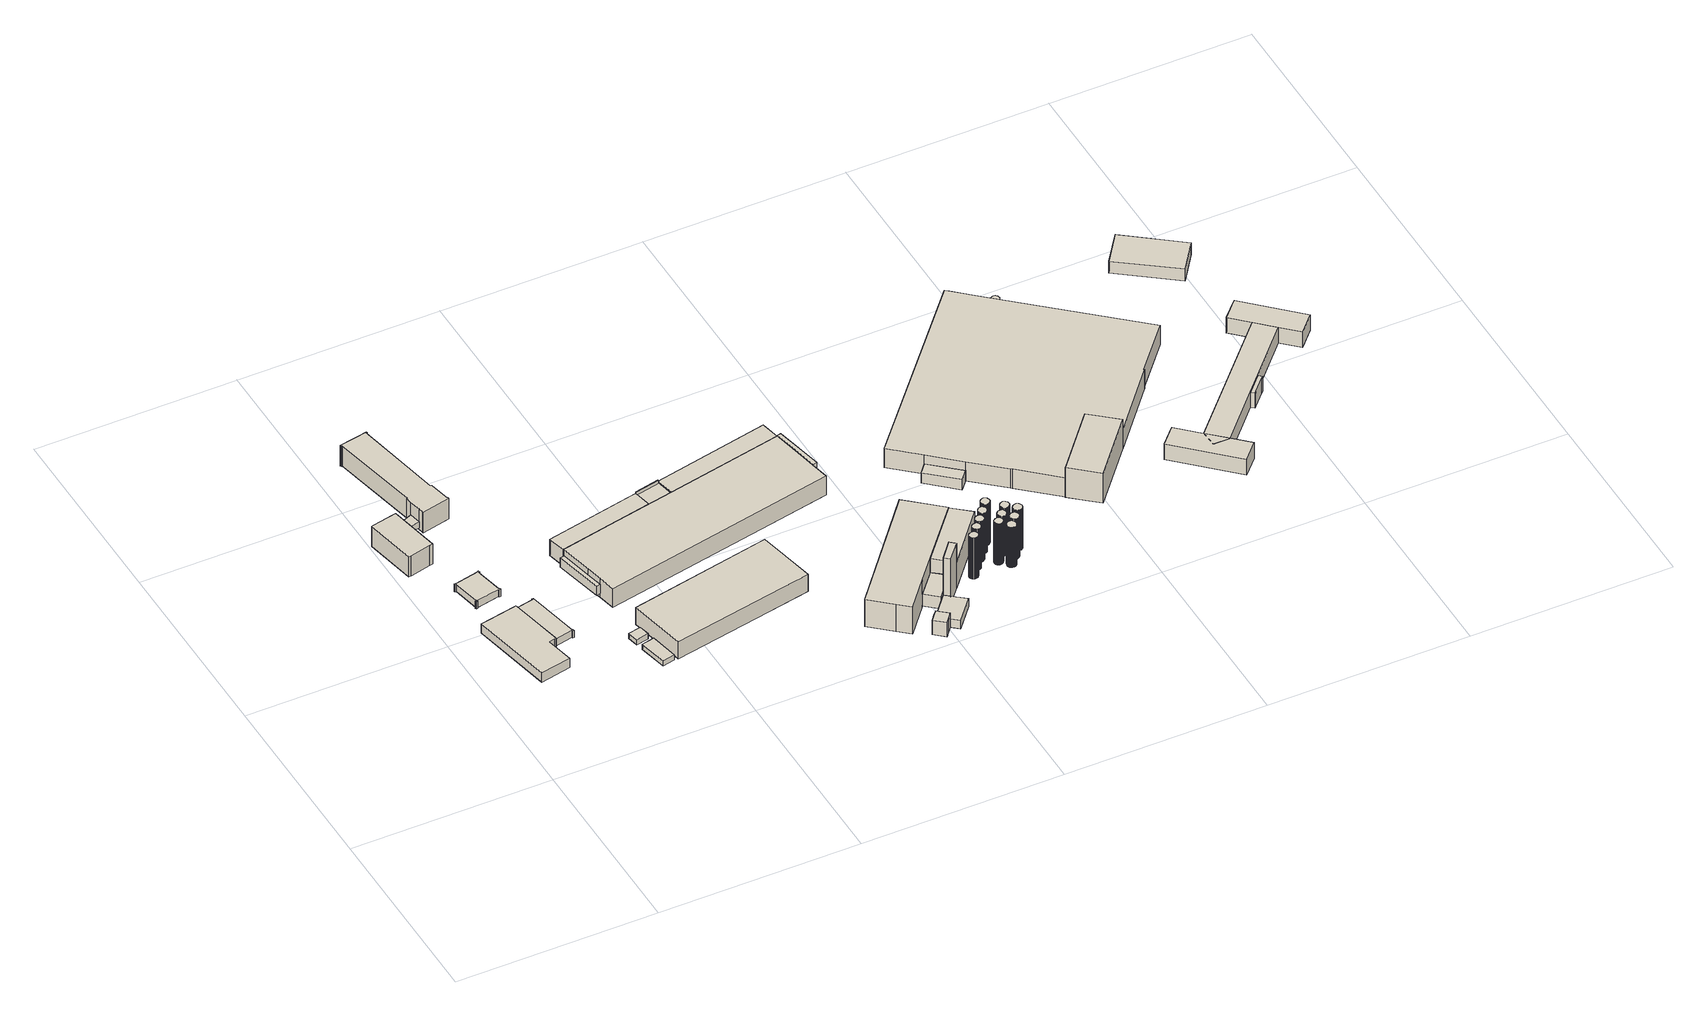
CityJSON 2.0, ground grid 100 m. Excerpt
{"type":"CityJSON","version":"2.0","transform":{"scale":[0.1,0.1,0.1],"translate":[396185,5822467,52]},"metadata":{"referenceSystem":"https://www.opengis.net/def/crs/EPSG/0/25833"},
"CityObjects":{
"building1":{"type":"Building","attributes":{"Gemeindeschluessel":"11000011","BezugspunktDach":"2200","function":"51009_1610","measuredHeight":5.3,"storeysAboveGround":0},"address":[{"country":"Germany","locality":"Berlin"}],"geometry":[{"type":"Solid","lod":"1","boundaries":[[[[0,1,2,3,4,5,6,7,8,9]],[[10,11,12,13,14,15,16,17,18,19]],[[10,19,9,8]],[[11,10,8,7]],[[12,11,7,6]],[[13,12,6,5]],[[14,13,5,4]],[[15,14,4,3]],[[16,15,3,2]],[[17,16,2,1]],[[18,17,1,0]],[[19,18,0,9]]]]}]},
"building2":{"type":"Building","attributes":{"Gemeindeschluessel":"11000011","BezugspunktDach":"2200","function":"31001_2130","measuredHeight":4.25,"storeysAboveGround":1},"address":[{"country":"Germany","locality":"Berlin","thoroughfareNumber":"75 (1)","thoroughfareName":"Indira-Gandhi-Straße"}],"geometry":[{"type":"Solid","lod":"1","boundaries":[[[[20,21,22,23,24,25,26,27,28,29,30,31,32,33,34,35,36,37,38,39]],[[40,41,42,43,44,45,46,47,48,49,50,51,52,53,54,55,56,57,58,59]],[[40,59,39,38]],[[41,40,38,37]],[[42,41,37,36]],[[43,42,36,35]],[[44,43,35,34]],[[45,44,34,33]],[[46,45,33,32]],[[47,46,32,31]],[[48,47,31,30]],[[49,48,30,29]],[[50,49,29,28]],[[51,50,28,27]],[[52,51,27,26]],[[53,52,26,25]],[[54,53,25,24]],[[55,54,24,23]],[[56,55,23,22]],[[57,56,22,21]],[[58,57,21,20]],[[59,58,20,39]]]]}]},
"building3":{"type":"Building","attributes":{"Gemeindeschluessel":"11000011","BezugspunktDach":"2200","function":"31001_2130","measuredHeight":4.18,"storeysAboveGround":1},"address":[{"country":"Germany","locality":"Berlin","thoroughfareNumber":"75","thoroughfareName":"Indira-Gandhi-Straße"}],"geometry":[{"type":"Solid","lod":"1","boundaries":[[[[60,61,62,63,64,65,66,67,68,69,70,71,72,73,74,75,76,77,78,79,80,81]],[[82,83,84,85,86,87,88,89,90,91,92,93,94,95,96,97,98,99,100,101,102,103]],[[82,103,81,80]],[[83,82,80,79]],[[84,83,79,78]],[[85,84,78,77]],[[86,85,77,76]],[[87,86,76,75]],[[88,87,75,74]],[[89,88,74,73]],[[90,89,73,72]],[[91,90,72,71]],[[92,91,71,70]],[[93,92,70,69]],[[94,93,69,68]],[[95,94,68,67]],[[96,95,67,66]],[[97,96,66,65]],[[98,97,65,64]],[[99,98,64,63]],[[100,99,63,62]],[[101,100,62,61]],[[102,101,61,60]],[[103,102,60,81]]]]}]},
"building4":{"type":"Building","attributes":{"Gemeindeschluessel":"11000011","function":"31001_2020"},"address":[{"country":"Germany","locality":"Berlin","thoroughfareNumber":"98","thoroughfareName":"Indira-Gandhi-Straße"}],"children":["building4-1","building4-2","building4-3","building4-4"]},
"building4-1":{"type":"BuildingPart","attributes":{"BezugspunktDach":"2200","measuredHeight":11.72,"storeysAboveGround":3},"parents":["building4"],"geometry":[{"type":"MultiSurface","lod":"1","boundaries":[[[104,105,106,107,108,109,110,111,112]],[[113,114,115,116,117,118,119,120,121]],[[113,121,112,111]],[[114,113,111,110]],[[115,114,110,109]],[[116,115,122,123,124,125,126,109,108]],[[117,116,108,107]],[[118,117,107,106]],[[119,118,106,105]],[[120,119,105,104]],[[121,120,104,112]],[[126,125,124,123,122]]]}]},
"building4-2":{"type":"BuildingPart","attributes":{"BezugspunktDach":"2200","measuredHeight":3.47,"storeysAboveGround":3},"parents":["building4"],"geometry":[{"type":"Solid","lod":"1","boundaries":[[[[124,127,128,125]],[[129,130,123,122]],[[129,122,125,128]],[[123,130,127,124]],[[130,129,128,127]],[[123,124,125,122]]]]}]},
"building4-3":{"type":"BuildingPart","attributes":{"BezugspunktDach":"2200","measuredHeight":4.53,"storeysAboveGround":3},"parents":["building4"],"geometry":[{"type":"Solid","lod":"1","boundaries":[[[[131,132,133,134,135,136,137,138]],[[139,140,141,142,143,144,145,146]],[[139,146,138,137]],[[140,139,137,136]],[[141,140,136,135]],[[142,141,135,134]],[[144,143,133,132]],[[145,144,132,131]],[[146,145,131,138]],[[142,134,133,143]]]]}]},
"building4-4":{"type":"BuildingPart","attributes":{"BezugspunktDach":"2200","measuredHeight":11.85,"storeysAboveGround":3},"parents":["building4"],"geometry":[{"type":"MultiSurface","lod":"1","boundaries":[[[147,148,149,150,151,152,153,154,155,156,157,158,159,160,161,162,163,164,165]],[[166,167,168,169,170,171,172,173,174,175,176,177,178,179,180,181,182,183,184]],[[166,184,165,164]],[[185,134,133,164,163]],[[167,166,143,142]],[[168,167,163,162]],[[169,168,162,161]],[[170,169,161,160]],[[171,170,160,159]],[[172,171,159,158]],[[173,172,158,157]],[[174,173,157,156]],[[175,174,156,155]],[[176,175,155,154]],[[177,176,154,153]],[[178,177,153,152]],[[128,127,130,129,179,178,152,151]],[[180,179,151,150]],[[181,180,150,149]],[[182,181,149,148]],[[183,182,148,147]],[[184,183,147,165]],[[142,143,133,134,185]],[[129,130,127,128]]]}]},
"building5":{"type":"Building","attributes":{"Gemeindeschluessel":"11000011","BezugspunktDach":"2200","function":"31001_2523","measuredHeight":2.97,"storeysAboveGround":1},"address":[{"country":"Germany","locality":"Berlin","thoroughfareNumber":"66 (79)","thoroughfareName":"Indira-Gandhi-Straße"}],"geometry":[{"type":"Solid","lod":"1","boundaries":[[[[186,187,188,189]],[[190,191,192,193]],[[190,193,189,188]],[[191,190,188,187]],[[192,191,187,186]],[[193,192,186,189]]]]}]},
"building6":{"type":"Building","attributes":{"Gemeindeschluessel":"11000011","BezugspunktDach":"2200","function":"31001_2523","measuredHeight":2.97,"storeysAboveGround":1},"address":[{"country":"Germany","locality":"Berlin","thoroughfareNumber":"66 (80)","thoroughfareName":"Indira-Gandhi-Straße"}],"geometry":[{"type":"Solid","lod":"1","boundaries":[[[[194,195,196,197]],[[198,199,200,201]],[[198,201,197,196]],[[199,198,196,195]],[[200,199,195,194]],[[201,200,194,197]]]]}]},
"building7":{"type":"Building","attributes":{"Gemeindeschluessel":"11000011","BezugspunktDach":"2200","function":"51009_1610","measuredHeight":9.89,"storeysAboveGround":0},"address":[{"country":"Germany","locality":"Berlin"}],"geometry":[{"type":"Solid","lod":"1","boundaries":[[[[202,203,204,205,206]],[[207,208,209,210,211]],[[207,211,206,205]],[[208,207,205,204]],[[209,208,204,203]],[[210,209,203,202]],[[211,210,202,206]]]]}]},
"building8":{"type":"Building","attributes":{"Gemeindeschluessel":"11000011","BezugspunktDach":"2200","function":"51009_1610","measuredHeight":9.54,"storeysAboveGround":0},"address":[{"country":"Germany","locality":"Berlin"}],"geometry":[{"type":"Solid","lod":"1","boundaries":[[[[212,213,214,215,216]],[[217,218,219,220,221]],[[217,221,216,215]],[[218,217,215,214]],[[219,218,214,213]],[[220,219,213,212]],[[221,220,212,216]]]]}]},
"building9":{"type":"Building","attributes":{"Gemeindeschluessel":"11000011","BezugspunktDach":"2200","function":"31001_2100","measuredHeight":9.84,"storeysAboveGround":1},"address":[{"country":"Germany","locality":"Berlin","thoroughfareNumber":"66 (53)","thoroughfareName":"Indira-Gandhi-Straße"}],"geometry":[{"type":"Solid","lod":"1","boundaries":[[[[222,223,224,225]],[[226,227,228,229]],[[226,229,225,224]],[[227,226,224,223]],[[228,227,223,222]],[[229,228,222,225]]]]}]},
"building10":{"type":"Building","attributes":{"Gemeindeschluessel":"11000011","BezugspunktDach":"2200","function":"51009_1610","measuredHeight":10.28,"storeysAboveGround":0},"address":[{"country":"Germany","locality":"Berlin"}],"geometry":[{"type":"Solid","lod":"1","boundaries":[[[[230,231,232,233]],[[234,235,218,217]],[[234,217,233,232]],[[235,234,232,231]],[[218,235,231,230]],[[217,218,230,233]]]]}]},
"building11":{"type":"Building","attributes":{"Gemeindeschluessel":"11000011","function":"31001_2400"},"address":[{"country":"Germany","locality":"Berlin","thoroughfareNumber":"98 (1)","thoroughfareName":"Indira-Gandhi-Straße"}],"children":["building11-1","building11-2","building11-3"]},
"building11-1":{"type":"BuildingPart","attributes":{"BezugspunktDach":"2200","measuredHeight":12.74,"storeysAboveGround":1},"parents":["building11"],"geometry":[{"type":"MultiSurface","lod":"1","boundaries":[[[236,237,238,239,240,241,242,243,244,245]],[[246,247,248,249,250,251,252,253,254,255]],[[256,257,255,245,244]],[[247,246,244,243]],[[248,247,243,242]],[[249,248,242,241]],[[250,249,241,240]],[[251,250,240,239]],[[252,251,239,238]],[[253,252,238,237]],[[254,253,237,236]],[[255,254,236,245]],[[258,246,255,257,256]]]}]},
"building11-2":{"type":"BuildingPart","attributes":{"BezugspunktDach":"2200","measuredHeight":10.05,"storeysAboveGround":1},"parents":["building11"],"geometry":[{"type":"Solid","lod":"1","boundaries":[[[[259,260,261,262]],[[263,264,265,266]],[[263,266,262,261]],[[264,263,261,260]],[[266,265,259,262]],[[265,264,260,259]]]]}]},
"building11-3":{"type":"BuildingPart","attributes":{"BezugspunktDach":"2200","measuredHeight":10.07,"storeysAboveGround":1},"parents":["building11"],"geometry":[{"type":"Solid","lod":"1","boundaries":[[[[256,260,259,257]],[[265,264,246,255]],[[265,255,257,259]],[[259,265,259,260]],[[246,264,260,256]],[[264,265,259,260]],[[255,246,256,257]]]]}]},
"building12":{"type":"Building","attributes":{"Gemeindeschluessel":"11000011","BezugspunktDach":"2200","function":"51009_1610","measuredHeight":10.89,"storeysAboveGround":0},"address":[{"country":"Germany","locality":"Berlin"}],"geometry":[{"type":"Solid","lod":"1","boundaries":[[[[267,268,269,270,271]],[[272,273,274,275,276]],[[272,276,271,270]],[[273,272,270,269]],[[274,273,269,268]],[[275,274,268,267]],[[276,275,267,271]]]]}]},
"building13":{"type":"Building","attributes":{"Gemeindeschluessel":"11000011","function":"31001_2100"},"address":[{"country":"Germany","locality":"Berlin","thoroughfareNumber":"66 (9)","thoroughfareName":"Indira-Gandhi-Straße"}],"children":["building13-1","building13-2","building13-3","building13-4","building13-5","building13-6"]},
"building13-1":{"type":"BuildingPart","attributes":{"BezugspunktDach":"2200","measuredHeight":15.16,"storeysAboveGround":4},"parents":["building13"],"geometry":[{"type":"MultiSurface","lod":"1","boundaries":[[[277,278,279,280,281,282]],[[283,284,285,286,287,288]],[[284,283,281,280]],[[285,284,280,279]],[[286,285,289,290,278]],[[287,286,278,290,291]],[[292,293,294,295,296,288,287,297,295,294,298,277,282]],[[283,288,293,282,281]],[[279,278,290,289]],[[291,290,278,277]],[[296,295,294,293,292]],[[298,294,295,297]]]}]},
"building13-2":{"type":"BuildingPart","attributes":{"BezugspunktDach":"2200","measuredHeight":15.74,"storeysAboveGround":4},"parents":["building13"],"geometry":[{"type":"MultiSurface","lod":"1","boundaries":[[[299,300,301,302,303,304,305]],[[306,307,308,309,310,311,312]],[[306,312,305,304]],[[307,306,304,303]],[[308,307,283,288,282,281,313,303,302]],[[314,293,296,315,309,308,302,301]],[[310,309,301,300]],[[311,310,300,299]],[[312,311,299,305]],[[313,281,282,288,283]],[[315,296,293,314]]]}]},
"building13-3":{"type":"BuildingPart","attributes":{"BezugspunktDach":"2200","measuredHeight":25.98,"storeysAboveGround":4},"parents":["building13"],"geometry":[{"type":"MultiSurface","lod":"1","boundaries":[[[316,317,318,319,320]],[[291,290,289,321,322]],[[291,298,323,320,319]],[[278,277,319,318]],[[289,279,278,290,318,317]],[[321,289,317,316]],[[324,325,321,316,320]],[[322,323,298,291]],[[290,291,277,278]],[[290,278,279,289]],[[322,321,325,324]]]}]},
"building13-4":{"type":"BuildingPart","attributes":{"BezugspunktDach":"2200","measuredHeight":10.43,"storeysAboveGround":4},"parents":["building13"],"geometry":[{"type":"MultiSurface","lod":"1","boundaries":[[[326,327,328,329,330,331]],[[332,333,334,335,336,337]],[[332,337,331,330]],[[333,332,330,329]],[[338,339,340,329,328]],[[335,334,328,327]],[[336,335,327,326]],[[337,336,326,331]],[[341,334,342,343,339,338]],[[343,333,340,339]]]}]},
"building13-5":{"type":"BuildingPart","attributes":{"BezugspunktDach":"2200","measuredHeight":5.54,"storeysAboveGround":4},"parents":["building13"],"geometry":[{"type":"Solid","lod":"1","boundaries":[[[[339,338,344,345,346,325,324,347,340]],[[348,322,321,349,350,351,334,343,333]],[[348,333,340,347]],[[349,321,325,346]],[[350,349,346,345]],[[351,350,345,344]],[[334,351,344,338]],[[348,347,324,322]],[[321,322,324,325]],[[343,334,338,339]],[[333,343,339,340]]]]}]},
"building13-6":{"type":"BuildingPart","attributes":{"BezugspunktDach":"2200","measuredHeight":7.37,"storeysAboveGround":4},"parents":["building13"],"geometry":[{"type":"MultiSurface","lod":"1","boundaries":[[[352,298,294,293,314]],[[296,295,297,353,315]],[[347,324,323,352]],[[353,297,298,291,322,348]],[[315,353,352,314]],[[315,314,293,296]],[[295,296,293,294]],[[295,294,298,297]],[[323,322,291,298]],[[348,322,324,347]]]}]},
"building14":{"type":"Building","attributes":{"Gemeindeschluessel":"11000011","BezugspunktDach":"2200","function":"51009_1610","measuredHeight":12.51,"storeysAboveGround":0},"address":[{"country":"Germany","locality":"Berlin"}],"geometry":[{"type":"Solid","lod":"1","boundaries":[[[[354,355,356,357,358,359]],[[360,361,362,249,363,247]],[[360,247,359,358]],[[361,360,358,357]],[[362,361,357,356]],[[249,362,356,355]],[[363,249,355,354]],[[247,363,354,359]]]]}]},
"building15":{"type":"Building","attributes":{"Gemeindeschluessel":"11000011","BezugspunktDach":"2200","function":"31001_2200","measuredHeight":23.68,"storeysAboveGround":3},"address":[{"country":"Germany","locality":"Berlin","thoroughfareNumber":"66 (44)","thoroughfareName":"Indira-Gandhi-Straße"}],"geometry":[{"type":"Solid","lod":"1","boundaries":[[[[364,365,366,367,368,369,370,371,372,373,374,375,376,377,378,379,380,381,382,383,384,385,386,387,388,389,390]],[[391,392,393,394,395,396,397,398,399,400,401,402,403,404,405,406,407,408,409,410,411,412,413,414,415,416,417]],[[391,417,390,389]],[[392,391,389,388]],[[393,392,388,387]],[[394,393,387,386]],[[395,394,386,385]],[[396,395,385,384]],[[397,396,384,383]],[[398,397,383,382]],[[399,398,382,381]],[[400,399,381,380]],[[401,400,380,379]],[[402,401,379,378]],[[403,402,378,377]],[[404,403,377,376]],[[405,404,376,375]],[[406,405,375,374]],[[407,406,374,373]],[[408,407,373,372]],[[409,408,372,371]],[[410,409,371,370]],[[411,410,370,369]],[[412,411,369,368]],[[413,412,368,367]],[[414,413,367,366]],[[415,414,366,365]],[[416,415,365,364]],[[417,416,364,390]]]]}]},
"building16":{"type":"Building","attributes":{"Gemeindeschluessel":"11000011","BezugspunktDach":"2200","function":"31001_2200","measuredHeight":23.85,"storeysAboveGround":3},"address":[{"country":"Germany","locality":"Berlin","thoroughfareNumber":"66 (43)","thoroughfareName":"Indira-Gandhi-Straße"}],"geometry":[{"type":"Solid","lod":"1","boundaries":[[[[418,419,420,421,422,423,424,425,426,427,428,429,430,431,432,433,434,435,436,437,438,439,440,441,442,443,444]],[[445,446,447,448,449,450,451,452,453,454,455,456,457,458,459,460,461,462,463,464,465,466,467,468,469,470,471]],[[445,471,444,443]],[[446,445,443,442]],[[447,446,442,441]],[[448,447,441,440]],[[449,448,440,439]],[[450,449,439,438]],[[451,450,438,437]],[[452,451,437,436]],[[453,452,436,435]],[[454,453,435,434]],[[455,454,434,433]],[[456,455,433,432]],[[457,456,432,431]],[[458,457,431,430]],[[459,458,430,429]],[[460,459,429,428]],[[461,460,428,427]],[[462,461,427,426]],[[463,462,426,425]],[[464,463,425,424]],[[465,464,424,423]],[[466,465,423,422]],[[467,466,422,421]],[[468,467,421,420]],[[469,468,420,419]],[[470,469,419,418]],[[471,470,418,444]]]]}]},
"building17":{"type":"Building","attributes":{"Gemeindeschluessel":"11000011","BezugspunktDach":"2200","function":"31001_2200","measuredHeight":23.59,"storeysAboveGround":3},"address":[{"country":"Germany","locality":"Berlin","thoroughfareNumber":"66 (42)","thoroughfareName":"Indira-Gandhi-Straße"}],"geometry":[{"type":"Solid","lod":"1","boundaries":[[[[472,473,474,475,476,477,478,479,480,481,482,483,484,485,486,487,488,489,490,491,492,493,494,495,496,497,498,499]],[[500,501,502,503,504,505,506,507,508,509,510,511,512,513,514,515,516,517,518,519,520,521,522,523,524,525,526,527]],[[500,527,499,498]],[[501,500,498,497]],[[502,501,497,496]],[[503,502,496,495]],[[504,503,495,494]],[[505,504,494,493]],[[506,505,493,492]],[[507,506,492,491]],[[508,507,491,490]],[[509,508,490,489]],[[510,509,489,488]],[[511,510,488,487]],[[512,511,487,486]],[[513,512,486,485]],[[514,513,485,484]],[[515,514,484,483]],[[516,515,483,482]],[[517,516,482,481]],[[518,517,481,480]],[[519,518,480,479]],[[520,519,479,478]],[[521,520,478,477]],[[522,521,477,476]],[[523,522,476,475]],[[524,523,475,474]],[[525,524,474,473]],[[526,525,473,472]],[[527,526,472,499]]]]}]},
"building18":{"type":"Building","attributes":{"Gemeindeschluessel":"11000011","BezugspunktDach":"2200","function":"31001_2200","measuredHeight":23.58,"storeysAboveGround":3},"address":[{"country":"Germany","locality":"Berlin","thoroughfareNumber":"66 (41)","thoroughfareName":"Indira-Gandhi-Straße"}],"geometry":[{"type":"Solid","lod":"1","boundaries":[[[[528,529,530,531,532,533,534,535,536,537,538,539,540,541,542,543,544,545,546,547,548,549,550,551,552,553,554,555]],[[556,557,558,559,560,561,562,563,564,565,566,567,568,569,570,571,572,573,574,575,576,577,578,579,580,581,582,583]],[[556,583,555,554]],[[557,556,554,553]],[[558,557,553,552]],[[559,558,552,551]],[[560,559,551,550]],[[561,560,550,549]],[[562,561,549,548]],[[563,562,548,547]],[[564,563,547,546]],[[565,564,546,545]],[[566,565,545,544]],[[567,566,544,543]],[[568,567,543,542]],[[569,568,542,541]],[[570,569,541,540]],[[571,570,540,539]],[[572,571,539,538]],[[573,572,538,537]],[[574,573,537,536]],[[575,574,536,535]],[[576,575,535,534]],[[577,576,534,533]],[[578,577,533,532]],[[579,578,532,531]],[[580,579,531,530]],[[581,580,530,529]],[[582,581,529,528]],[[583,582,528,555]]]]}]},
"building19":{"type":"Building","attributes":{"Gemeindeschluessel":"11000011","BezugspunktDach":"2200","function":"31001_2200","measuredHeight":23.7,"storeysAboveGround":3},"address":[{"country":"Germany","locality":"Berlin","thoroughfareNumber":"66 (37)","thoroughfareName":"Indira-Gandhi-Straße"}],"geometry":[{"type":"Solid","lod":"1","boundaries":[[[[584,585,586,587,588,589,590,591,592,593,594,595,596,597,598,599,600,601,602,603,604,605,606,607,608,609,610,611]],[[612,613,614,615,616,617,618,619,620,621,622,623,624,625,626,627,628,629,630,631,632,633,634,635,636,637,638,639]],[[612,639,611,610]],[[613,612,610,609]],[[614,613,609,608]],[[615,614,608,607]],[[616,615,607,606]],[[617,616,606,605]],[[618,617,605,604]],[[619,618,604,603]],[[620,619,603,602]],[[621,620,602,601]],[[622,621,601,600]],[[623,622,600,599]],[[624,623,599,598]],[[625,624,598,597]],[[626,625,597,596]],[[627,626,596,595]],[[628,627,595,594]],[[629,628,594,593]],[[630,629,593,592]],[[631,630,592,591]],[[632,631,591,590]],[[633,632,590,589]],[[634,633,589,588]],[[635,634,588,587]],[[636,635,587,586]],[[637,636,586,585]],[[638,637,585,584]],[[639,638,584,611]]]]}]},
"building20":{"type":"Building","attributes":{"Gemeindeschluessel":"11000011","BezugspunktDach":"2200","function":"31001_2100","measuredHeight":23.29,"storeysAboveGround":7},"address":[{"country":"Germany","locality":"Berlin","thoroughfareNumber":"66 (76)","thoroughfareName":"Indira-Gandhi-Straße"}],"geometry":[{"type":"Solid","lod":"1","boundaries":[[[[640,641,642,643,644,645,646,647,648,649,650,651,652,653,654,655,656,657,658,659,660,661,662,663,664,665,666,667]],[[668,669,670,671,672,673,674,675,676,677,678,679,680,681,682,683,684,685,686,687,688,689,690,691,692,693,694,695]],[[668,695,667,666]],[[669,668,666,665]],[[670,669,665,664]],[[671,670,664,663]],[[672,671,663,662]],[[673,672,662,661]],[[674,673,661,660]],[[675,674,660,659]],[[676,675,659,658]],[[677,676,658,657]],[[678,677,657,656]],[[679,678,656,655]],[[680,679,655,654]],[[681,680,654,653]],[[682,681,653,652]],[[683,682,652,651]],[[684,683,651,650]],[[685,684,650,649]],[[686,685,649,648]],[[687,686,648,647]],[[688,687,647,646]],[[689,688,646,645]],[[690,689,645,644]],[[691,690,644,643]],[[692,691,643,642]],[[693,692,642,641]],[[694,693,641,640]],[[695,694,640,667]]]]}]},
"building21":{"type":"Building","attributes":{"Gemeindeschluessel":"11000011","BezugspunktDach":"2200","function":"31001_2200","measuredHeight":24,"storeysAboveGround":3},"address":[{"country":"Germany","locality":"Berlin","thoroughfareNumber":"66 (40)","thoroughfareName":"Indira-Gandhi-Straße"}],"geometry":[{"type":"Solid","lod":"1","boundaries":[[[[696,697,698,699,700,701,702,703,704,705,706,707,708,709,710,711,712,713,714,715,716,717,718,719,720,721,722,723]],[[724,725,726,727,728,729,730,731,732,733,734,735,736,737,738,739,740,741,742,743,744,745,746,747,748,749,750,751]],[[724,751,723,722]],[[725,724,722,721]],[[726,725,721,720]],[[727,726,720,719]],[[728,727,719,718]],[[729,728,718,717]],[[730,729,717,716]],[[731,730,716,715]],[[732,731,715,714]],[[733,732,714,713]],[[734,733,713,712]],[[735,734,712,711]],[[736,735,711,710]],[[737,736,710,709]],[[738,737,709,708]],[[739,738,708,707]],[[740,739,707,706]],[[741,740,706,705]],[[742,741,705,704]],[[743,742,704,703]],[[744,743,703,702]],[[745,744,702,701]],[[746,745,701,700]],[[747,746,700,699]],[[748,747,699,698]],[[749,748,698,697]],[[750,749,697,696]],[[751,750,696,723]]]]}]},
"building22":{"type":"Building","attributes":{"Gemeindeschluessel":"11000011","BezugspunktDach":"2200","function":"31001_2200","measuredHeight":23.38,"storeysAboveGround":3},"address":[{"country":"Germany","locality":"Berlin","thoroughfareNumber":"66 (38)","thoroughfareName":"Indira-Gandhi-Straße"}],"geometry":[{"type":"Solid","lod":"1","boundaries":[[[[752,753,754,755,756,757,758,759,760,761,762,763,764,765,766,767,768,769,770,771,772,773,774,775,776,777,778,779]],[[780,781,782,783,784,785,786,787,788,789,790,791,792,793,794,795,796,797,798,799,800,801,802,803,804,805,806,807]],[[780,807,779,778]],[[781,780,778,777]],[[782,781,777,776]],[[783,782,776,775]],[[784,783,775,774]],[[785,784,774,773]],[[786,785,773,772]],[[787,786,772,771]],[[788,787,771,770]],[[789,788,770,769]],[[790,789,769,768]],[[791,790,768,767]],[[792,791,767,766]],[[793,792,766,765]],[[794,793,765,764]],[[795,794,764,763]],[[796,795,763,762]],[[797,796,762,761]],[[798,797,761,760]],[[799,798,760,759]],[[800,799,759,758]],[[801,800,758,757]],[[802,801,757,756]],[[803,802,756,755]],[[804,803,755,754]],[[805,804,754,753]],[[806,805,753,752]],[[807,806,752,779]]]]}]},
"building23":{"type":"Building","attributes":{"Gemeindeschluessel":"11000011","BezugspunktDach":"2200","function":"31001_2100","measuredHeight":23.37,"storeysAboveGround":7},"address":[{"country":"Germany","locality":"Berlin","thoroughfareNumber":"66 (77)","thoroughfareName":"Indira-Gandhi-Straße"}],"geometry":[{"type":"Solid","lod":"1","boundaries":[[[[808,809,810,811,812,813,814,815,816,817,818,819,820,821,822,823,824,825,826,827,828,829,830,831,832,833,834,835]],[[836,837,838,839,840,841,842,843,844,845,846,847,848,849,850,851,852,853,854,855,856,857,858,859,860,861,862,863]],[[836,863,835,834]],[[837,836,834,833]],[[838,837,833,832]],[[839,838,832,831]],[[840,839,831,830]],[[841,840,830,829]],[[842,841,829,828]],[[843,842,828,827]],[[844,843,827,826]],[[845,844,826,825]],[[846,845,825,824]],[[847,846,824,823]],[[848,847,823,822]],[[849,848,822,821]],[[850,849,821,820]],[[851,850,820,819]],[[852,851,819,818]],[[853,852,818,817]],[[854,853,817,816]],[[855,854,816,815]],[[856,855,815,814]],[[857,856,814,813]],[[858,857,813,812]],[[859,858,812,811]],[[860,859,811,810]],[[861,860,810,809]],[[862,861,809,808]],[[863,862,808,835]]]]}]},
"building24":{"type":"Building","attributes":{"Gemeindeschluessel":"11000011","BezugspunktDach":"2200","function":"31001_2200","measuredHeight":23.56,"storeysAboveGround":3},"address":[{"country":"Germany","locality":"Berlin","thoroughfareNumber":"66 (39)","thoroughfareName":"Indira-Gandhi-Straße"}],"geometry":[{"type":"Solid","lod":"1","boundaries":[[[[864,865,866,867,868,869,870,871,872,873,874,875,876,877,878,879,880,881,882,883,884,885,886,887,888,889,890]],[[891,892,893,894,895,896,897,898,899,900,901,902,903,904,905,906,907,908,909,910,911,912,913,914,915,916,917]],[[891,917,890,889]],[[892,891,889,888]],[[893,892,888,887]],[[894,893,887,886]],[[895,894,886,885]],[[896,895,885,884]],[[897,896,884,883]],[[898,897,883,882]],[[899,898,882,881]],[[900,899,881,880]],[[901,900,880,879]],[[902,901,879,878]],[[903,902,878,877]],[[904,903,877,876]],[[905,904,876,875]],[[906,905,875,874]],[[907,906,874,873]],[[908,907,873,872]],[[909,908,872,871]],[[910,909,871,870]],[[911,910,870,869]],[[912,911,869,868]],[[913,912,868,867]],[[914,913,867,866]],[[915,914,866,865]],[[916,915,865,864]],[[917,916,864,890]]]]}]},
"building25":{"type":"Building","attributes":{"Gemeindeschluessel":"11000011","BezugspunktDach":"2200","function":"31001_2100","measuredHeight":23.56,"storeysAboveGround":7},"address":[{"country":"Germany","locality":"Berlin","thoroughfareNumber":"66 (78)","thoroughfareName":"Indira-Gandhi-Straße"}],"geometry":[{"type":"Solid","lod":"1","boundaries":[[[[918,919,920,921,922,923,924,925,926,927,928,929,930,931,932,933,934,935,936,937,938,939,940,941,942,943,944,945]],[[946,947,948,949,950,951,952,953,954,955,956,957,958,959,960,961,962,963,964,965,966,967,968,969,970,971,972,973]],[[946,973,945,944]],[[947,946,944,943]],[[948,947,943,942]],[[949,948,942,941]],[[950,949,941,940]],[[951,950,940,939]],[[952,951,939,938]],[[953,952,938,937]],[[954,953,937,936]],[[955,954,936,935]],[[956,955,935,934]],[[957,956,934,933]],[[958,957,933,932]],[[959,958,932,931]],[[960,959,931,930]],[[961,960,930,929]],[[962,961,929,928]],[[963,962,928,927]],[[964,963,927,926]],[[965,964,926,925]],[[966,965,925,924]],[[967,966,924,923]],[[968,967,923,922]],[[969,968,922,921]],[[970,969,921,920]],[[971,970,920,919]],[[972,971,919,918]],[[973,972,918,945]]]]}]},
"building26":{"type":"Building","attributes":{"Gemeindeschluessel":"11000011","BezugspunktDach":"2200","function":"51009_1610","measuredHeight":6.04,"storeysAboveGround":0},"address":[{"country":"Germany","locality":"Berlin"}],"geometry":[{"type":"Solid","lod":"1","boundaries":[[[[974,975,976,977]],[[978,979,980,981]],[[978,981,977,976]],[[979,978,976,975]],[[980,979,975,974]],[[981,980,974,977]]]]}]},
"building27":{"type":"Building","attributes":{"Gemeindeschluessel":"11000011","function":"31001_2111"},"address":[{"country":"Germany","locality":"Berlin","thoroughfareNumber":"66 (10)","thoroughfareName":"Indira-Gandhi-Straße"}],"children":["building27-1","building27-2"]},
"building27-1":{"type":"BuildingPart","attributes":{"BezugspunktDach":"2200","measuredHeight":17.94,"storeysAboveGround":4},"parents":["building27"],"geometry":[{"type":"MultiSurface","lod":"1","boundaries":[[[982,983,984,985,986]],[[987,988,989,990,991]],[[987,991,986,985]],[[992,993,985,984]],[[994,992,984,983]],[[990,989,983,982]],[[991,990,982,986]],[[988,987,995,993,992]],[[996,989,988,992,994]]]}]},
"building27-2":{"type":"BuildingPart","attributes":{"BezugspunktDach":"2200","measuredHeight":11.12,"storeysAboveGround":4},"parents":["building27"],"geometry":[{"type":"MultiSurface","lod":"1","boundaries":[[[997,998,999,1000,993,992,994,1001,1002,1003,1004,1005,1006,1007,1008,1009]],[[1010,1011,1012,1013,1014,1015,1016,1017,1018,1019,1020,1021,1022,1023,1024,1025]],[[1010,1025,1009,1008]],[[1011,1010,1008,1007]],[[1012,1011,1007,1006]],[[1013,1012,1006,1005]],[[1014,1013,1005,1004]],[[1015,1014,1004,1003]],[[1016,1015,1003,1002]],[[1017,1016,1002,1001]],[[1018,1017,1001,994]],[[1019,1018,989,988]],[[1020,1019,988,987,993]],[[1021,1020,993,1000]],[[1022,1021,1000,999]],[[1023,1022,999,998]],[[1024,1023,998,997]],[[1025,1024,997,1009]],[[988,989,1026,994,992]],[[992,993,987,988]]]}]},
"building28":{"type":"Building","attributes":{"Gemeindeschluessel":"11000011","BezugspunktDach":"2200","function":"51009_1610","measuredHeight":5.16,"storeysAboveGround":0},"address":[{"country":"Germany","locality":"Berlin"}],"geometry":[{"type":"Solid","lod":"1","boundaries":[[[[1027,1028,1029,1030]],[[1031,1032,1013,1012]],[[1031,1012,1030,1029]],[[1032,1031,1029,1028]],[[1013,1032,1028,1027]],[[1012,1013,1027,1030]]]]}]},
"building29":{"type":"Building","attributes":{"Gemeindeschluessel":"11000011","BezugspunktDach":"2200","function":"31001_2100","measuredHeight":7.77,"storeysAboveGround":2},"address":[{"country":"Germany","locality":"Berlin","thoroughfareNumber":"66 (52)","thoroughfareName":"Indira-Gandhi-Straße"}],"geometry":[{"type":"Solid","lod":"1","boundaries":[[[[1033,1034,1035,1036,1037,1038,1039,1040,1041,1042,1043,1044,1045,1046,1047,1048,1049,1050,1051,1052,1053,1054,1055,1056,1057,1058,1059]],[[1060,1061,1062,1063,1064,1065,1066,1067,1068,1069,1070,1071,1072,1073,1074,1075,1076,1077,1078,1079,1080,1081,1082,1083,1084,1085,1086]],[[1060,1086,1059,1058]],[[1061,1060,1058,1057]],[[1062,1061,1057,1056]],[[1063,1062,1056,1055]],[[1064,1063,1055,1054]],[[1065,1064,1054,1053]],[[1066,1065,1053,1052]],[[1067,1066,1052,1051]],[[1068,1067,1051,1050]],[[1069,1068,1050,1049]],[[1070,1069,1049,1048]],[[1071,1070,1048,1047]],[[1072,1071,1047,1046]],[[1073,1072,1046,1045]],[[1074,1073,1045,1044]],[[1075,1074,1044,1043]],[[1076,1075,1043,1042]],[[1077,1076,1042,1041]],[[1078,1077,1041,1040]],[[1079,1078,1040,1039]],[[1080,1079,1039,1038]],[[1081,1080,1038,1037]],[[1082,1081,1037,1036]],[[1083,1082,1036,1035]],[[1084,1083,1035,1034]],[[1085,1084,1034,1033]],[[1086,1085,1033,1059]]]]}]},
"building30":{"type":"Building","attributes":{"Gemeindeschluessel":"11000011","BezugspunktDach":"2200","function":"31001_2111","measuredHeight":0.167,"storeysAboveGround":4},"address":[{"country":"Germany","locality":"Berlin","thoroughfareNumber":"66 (2)","thoroughfareName":"Indira-Gandhi-Straße"}],"geometry":[{"type":"Solid","lod":"1","boundaries":[[[[1087,1088,1089,1090,1091,1092,1093,1094,1095,1096,1097,1098,1099,1100,1101,1102,1103,1104,1105,1106,1107,1108,1109,1110,1111,1112,1113]],[[1114,1115,1116,1117,1118,1119,1120,1121,1122,1123,1124,1125,1126,1127,1128,1129,1130,1131,1132,1133,1134,1135,1136,1137,1138,1139,1140]],[[1114,1140,1113,1112]],[[1115,1114,1112,1111]],[[1116,1115,1111,1110]],[[1117,1116,1110,1109]],[[1118,1117,1109,1108]],[[1119,1118,1108,1107]],[[1120,1119,1107,1106]],[[1121,1120,1106,1105]],[[1122,1121,1105,1104]],[[1123,1122,1104,1103]],[[1124,1123,1103,1102]],[[1125,1124,1102,1101]],[[1126,1125,1101,1100]],[[1127,1126,1100,1099]],[[1128,1127,1099,1098]],[[1129,1128,1098,1097]],[[1130,1129,1097,1096]],[[1131,1130,1096,1095]],[[1132,1131,1095,1094]],[[1133,1132,1094,1093]],[[1134,1133,1093,1092]],[[1135,1134,1092,1091]],[[1136,1135,1091,1090]],[[1137,1136,1090,1089]],[[1138,1137,1089,1088]],[[1139,1138,1088,1087]],[[1140,1139,1087,1113]]]]}]},
"building31":{"type":"Building","attributes":{"name":"Wohnheim","Gemeindeschluessel":"11000011","function":"31001_1024"},"address":[{"country":"Germany","locality":"Berlin","thoroughfareNumber":"32","thoroughfareName":"Fritz-Lesch-Straße"}],"children":["building31-1","building31-2","building31-3","building31-4"]},
"building31-1":{"type":"BuildingPart","attributes":{"BezugspunktDach":"2200","measuredHeight":9.51,"storeysAboveGround":2},"parents":["building31"],"geometry":[{"type":"MultiSurface","lod":"1","boundaries":[[[1141,1142,1143,1144,1145,1146,1147,1148,1149]],[[1150,1151,1152,1153,1154,1155,1156,1157,1158]],[[1150,1158,1149,1148]],[[1153,1152,1146,1145]],[[1154,1153,1145,1144]],[[1159,1160,1154,1144,1143]],[[1156,1155,1143,1142]],[[1157,1156,1142,1141]],[[1158,1157,1141,1149]],[[1151,1150,1148,1147]],[[1152,1161,1151,1147,1146]],[[1152,1146,1162]],[[1155,1154,1160,1159]]]}]},
"building31-2":{"type":"BuildingPart","attributes":{"BezugspunktDach":"2200","measuredHeight":9.54,"storeysAboveGround":2},"parents":["building31"],"geometry":[{"type":"Solid","lod":"1","boundaries":[[[[1163,1164,1165,1166,1167,1168,1169]],[[1170,1171,1158,1156,1172,1173,1174]],[[1170,1174,1169,1168]],[[1171,1170,1168,1167]],[[1158,1171,1167,1166]],[[1156,1158,1166,1165]],[[1172,1156,1165,1164]],[[1173,1172,1164,1163]],[[1174,1173,1163,1169]]]]}]},
"building31-3":{"type":"BuildingPart","attributes":{"BezugspunktDach":"2200","measuredHeight":8.69,"storeysAboveGround":2},"parents":["building31"],"geometry":[{"type":"MultiSurface","lod":"1","boundaries":[[[1175,1176,1177,1178,1160,1159]],[[1154,1179,1180,1181,1182,1155]],[[1179,1154,1160,1178]],[[1180,1179,1178,1177]],[[1181,1180,1177,1176]],[[1182,1181,1176,1175]],[[1155,1182,1175,1159]],[[1154,1155,1159,1160,1183]]]}]},
"building31-4":{"type":"BuildingPart","attributes":{"BezugspunktDach":"2200","measuredHeight":9.51,"storeysAboveGround":2},"parents":["building31"],"geometry":[{"type":"MultiSurface","lod":"1","boundaries":[[[1184,1148,1146,1185,1186,1187,1188,1189]],[[1190,1191,1192,1193,1152,1150,1194,1195]],[[1190,1195,1189,1188]],[[1191,1190,1188,1187]],[[1192,1191,1187,1186]],[[1193,1192,1186,1185]],[[1152,1193,1185,1146]],[[1194,1150,1148,1184]],[[1195,1194,1184,1189]],[[1150,1151,1147,1148,1196]],[[1146,1147,1151,1152]]]}]},
"building32":{"type":"Building","attributes":{"Gemeindeschluessel":"11000011","BezugspunktDach":"2200","function":"31001_2580","measuredHeight":6.75,"storeysAboveGround":1},"address":[{"country":"Germany","locality":"Berlin","thoroughfareNumber":"33","thoroughfareName":"Fritz-Lesch-Straße"}],"geometry":[{"type":"Solid","lod":"1","boundaries":[[[[1197,1198,1199,1200]],[[1201,1202,1203,1204]],[[1201,1204,1200,1199]],[[1202,1201,1199,1198]],[[1203,1202,1198,1197]],[[1204,1203,1197,1200]]]]}]}
},
"vertices":[
[248,582,73],[401,613,73],[373,752,73],[402,758,73],[410,760,73],[409,765,73],[356,1028,73],[354,1033,73],[347,1031,73],[164,995,73],[347,1031,20],[354,1033,20],[356,1028,20],[409,765,20],[410,760,20],[402,758,20],[373,752,20],[401,613,20],[248,582,20],[164,995,20],
[187,1286,66],[193,1287,66],[220,1151,66],[215,1150,66],[217,1142,66],[224,1144,66],[223,1149,66],[341,1173,66],[342,1168,66],[350,1169,66],[348,1177,66],[343,1176,66],[315,1312,66],[321,1313,66],[319,1321,66],[311,1319,66],[312,1317,66],[194,1292,66],[193,1295,66],[186,1293,66],[193,1295,24],[194,1292,24],[312,1317,24],[311,1319,24],[319,1321,24],[321,1313,24],[315,1312,24],[343,1176,24],[348,1177,24],[350,1169,24],[342,1168,24],[341,1173,24],[223,1149,24],[224,1144,24],[217,1142,24],[215,1150,24],[220,1151,24],[193,1287,24],[187,1286,24],[186,1293,24],
[348,1024,64],[354,1025,64],[389,851,64],[383,850,64],[385,842,64],[390,843,64],[406,767,64],[400,766,64],[402,758,64],[410,760,64],[409,765,64],[501,784,64],[502,778,64],[510,780,64],[508,788,64],[503,787,64],[449,1052,64],[442,1051,64],[443,1045,64],[356,1028,64],[354,1033,64],[347,1031,64],[354,1033,23],[356,1028,23],[443,1045,23],[442,1051,23],[449,1052,23],[503,787,23],[508,788,23],[510,780,23],[502,778,23],[501,784,23],[409,765,23],[410,760,23],[402,758,23],[400,766,23],[406,767,23],[390,843,23],[385,842,23],[383,850,23],[389,851,23],[354,1025,23],[348,1024,23],[347,1031,23],
[56,1474,134],[70,1477,134],[173,1500,134],[188,1503,134],[146,1720,134],[138,1759,134],[124,1756,134],[21,1735,134],[6,1732,134],[21,1735,18],[124,1756,18],[138,1759,18],[146,1720,18],[188,1503,18],[173,1500,18],[70,1477,18],[56,1474,18],[6,1732,18],[138,1759,23],[146,1720,23],[146,1720,58],[138,1759,58],[138,1759,45],
[245,1740,58],[234,1797,58],[234,1797,23],[245,1740,23],
[192,2302,59],[197,2303,59],[201,2288,59],[234,2294,59],[230,2312,59],[239,2314,59],[238,2320,59],[190,2311,59],[238,2320,14],[239,2314,14],[230,2312,14],[234,2294,14],[201,2288,14],[197,2303,14],[192,2302,14],[190,2311,14],
[137,2269,131],[141,2270,131],[233,1829,131],[228,1828,131],[234,1797,131],[245,1740,131],[250,1716,131],[250,1711,131],[392,1744,131],[391,1750,131],[388,1751,131],[366,1856,131],[360,1855,131],[273,2296,131],[278,2297,131],[276,2302,131],[234,2294,131],[201,2288,131],[135,2276,131],[201,2288,13],[234,2294,13],[276,2302,13],[278,2297,13],[273,2296,13],[360,1855,13],[366,1856,13],[388,1751,13],[391,1750,13],[392,1744,13],[250,1711,13],[250,1716,13],[245,1740,13],[234,1797,13],[228,1828,13],[233,1829,13],[141,2270,13],[137,2269,13],[135,2276,13],[234,2294,48],
[761,420,63],[823,433,63],[795,574,63],[732,561,63],[795,574,33],[823,433,33],[761,420,33],[732,561,33],
[724,600,62],[787,613,62],[776,666,62],[714,654,62],[776,666,32],[787,613,32],[724,600,32],[714,654,32],
[723,976,80],[743,981,80],[717,1102,80],[691,1224,80],[668,1219,80],[691,1224,28],[717,1102,28],[743,981,28],[723,976,28],[668,1219,28],
[690,1229,112],[1161,1327,112],[1144,1412,112],[1143,1417,112],[670,1318,112],[1143,1417,17],[1144,1412,17],[1161,1327,17],[690,1229,17],[670,1318,17],
[848,442,120],[1559,582,120],[1499,877,120],[789,733,120],[1499,877,22],[1559,582,22],[848,442,22],[789,733,22],
[1144,1412,120],[1267,1438,120],[1265,1442,120],[1143,1417,120],[1265,1442,17],[1267,1438,17],
[691,1224,114],[725,1062,114],[743,981,114],[760,896,114],[1934,1132,114],[1916,1221,114],[1901,1300,114],[1867,1468,114],[1285,1349,114],[690,1229,114],[1285,1349,6],[1867,1468,6],[1901,1300,6],[1916,1221,6],[1934,1132,6],[760,896,6],[743,981,6],[725,1062,6],[691,1224,6],[690,1229,6],[1285,1349,106],[690,1229,106],[1285,1349,56],
[1161,1327,106],[1284,1353,106],[1267,1438,106],[1144,1412,106],[1267,1438,6],[1284,1353,6],[1161,1327,6],[1144,1412,6],
[1267,1438,113],[1285,1349,113],[1867,1468,113],[1847,1563,113],[1265,1442,113],[1847,1563,4],[1867,1468,4],[1285,1349,4],[1267,1438,4],[1265,1442,4],
[2104,297,196],[2124,280,196],[2131,275,196],[2358,539,196],[2269,615,196],[2041,351,196],[2269,615,45],[2358,539,45],[2131,275,45],[2124,280,45],[2104,297,45],[2041,351,45],[2131,275,48],[2124,280,48],[2104,297,48],[2041,351,66],[2041,351,117],[2073,324,117],[2073,324,47],[2041,351,47],[2104,297,47],[2104,297,117],
[1768,146,199],[1824,98,199],[1944,239,199],[2041,351,199],[2269,615,199],[2101,759,199],[1660,240,199],[2101,759,41],[2269,615,41],[2041,351,41],[1944,239,41],[1824,98,41],[1768,146,41],[1660,240,41],[2269,615,191],[1944,239,117],[1944,239,47],
[2060,192,308],[2131,275,308],[2124,280,308],[2104,297,308],[2034,214,308],[2060,192,48],[2034,214,48],[2034,214,117],[2034,214,95],[2060,192,95],
[1945,6,130],[1966,31,130],[1987,56,130],[1936,99,130],[1915,74,130],[1894,49,130],[1915,74,48],[1936,99,48],[1987,56,48],[1966,31,48],[1945,6,48],[1894,49,48],[1987,56,95],[1979,62,95],[1936,99,95],[1987,56,69],[1984,58,48],[1979,62,48],
[2022,26,95],[2121,141,95],[2077,177,95],[2009,184,95],[2009,184,48],[2077,177,48],[2121,141,48],[2022,26,48],
[2009,184,117],[2009,184,47],
[1892,1345,118],[1916,1221,118],[1938,1227,118],[1912,1349,118],[1886,1472,118],[1867,1468,118],[1886,1472,6],[1912,1349,6],[1938,1227,6],[1892,1345,6],
[2215,310,283],[2217,306,283],[2219,303,283],[2222,299,283],[2225,298,283],[2230,295,283],[2234,294,283],[2239,294,283],[2244,296,283],[2249,298,283],[2252,301,283],[2256,305,283],[2258,309,283],[2259,314,283],[2258,319,283],[2256,324,283],[2253,329,283],[2249,332,283],[2245,335,283],[2240,336,283],[2234,336,283],[2229,335,283],[2224,332,283],[2220,329,283],[2217,325,283],[2215,320,283],[2214,314,283],[2215,320,46],[2217,325,46],[2220,329,46],[2224,332,46],[2229,335,46],[2234,336,46],[2240,336,46],[2245,335,46],[2249,332,46],[2253,329,46],[2256,324,46],[2258,319,46],[2259,314,46],[2258,309,46],[2256,305,46],[2252,301,46],[2249,298,46],[2244,296,46],[2239,294,46],[2234,294,46],[2230,295,46],[2225,298,46],[2222,299,46],[2219,303,46],[2217,306,46],[2215,310,46],[2214,314,46],
[2253,355,285],[2254,351,285],[2256,348,285],[2258,345,285],[2261,343,285],[2265,340,285],[2270,339,285],[2275,338,285],[2280,339,285],[2284,341,285],[2288,344,285],[2291,348,285],[2294,353,285],[2294,358,285],[2294,363,285],[2292,368,285],[2290,372,285],[2286,375,285],[2281,378,285],[2277,379,285],[2272,379,285],[2267,378,285],[2262,376,285],[2258,373,285],[2255,368,285],[2253,364,285],[2253,359,285],[2253,364,47],[2255,368,47],[2258,373,47],[2262,376,47],[2267,378,47],[2272,379,47],[2277,379,47],[2281,378,47],[2286,375,47],[2290,372,47],[2292,368,47],[2294,363,47],[2294,358,47],[2294,353,47],[2291,348,47],[2288,344,47],[2284,341,47],[2280,339,47],[2275,338,47],[2270,339,47],[2265,340,47],[2261,343,47],[2258,345,47],[2256,348,47],[2254,351,47],[2253,355,47],[2253,359,47],
[2288,399,283],[2288,395,283],[2290,392,283],[2292,388,283],[2295,385,283],[2297,383,283],[2302,381,283],[2307,379,283],[2312,379,283],[2316,380,283],[2321,382,283],[2325,385,283],[2328,389,283],[2330,393,283],[2332,398,283],[2332,403,283],[2330,408,283],[2328,413,283],[2324,416,283],[2320,419,283],[2315,421,283],[2310,422,283],[2305,421,283],[2300,419,283],[2295,417,283],[2292,413,283],[2289,408,283],[2288,403,283],[2289,408,48],[2292,413,48],[2295,417,48],[2300,419,48],[2305,421,48],[2310,422,48],[2315,421,48],[2320,419,48],[2324,416,48],[2328,413,48],[2330,408,48],[2332,403,48],[2332,398,48],[2330,393,48],[2328,389,48],[2325,385,48],[2321,382,48],[2316,380,48],[2312,379,48],[2307,379,48],[2302,381,48],[2297,383,48],[2295,385,48],[2292,388,48],[2290,392,48],[2288,395,48],[2288,399,48],[2288,403,48],
[2325,440,284],[2326,436,284],[2327,433,284],[2329,430,284],[2331,427,284],[2335,425,284],[2339,422,284],[2344,421,284],[2349,421,284],[2354,423,284],[2358,425,284],[2362,428,284],[2365,433,284],[2367,437,284],[2367,442,284],[2367,448,284],[2366,453,284],[2363,457,284],[2359,461,284],[2355,464,284],[2349,465,284],[2344,465,284],[2339,464,284],[2334,462,284],[2330,458,284],[2327,453,284],[2325,448,284],[2325,443,284],[2325,448,48],[2327,453,48],[2330,458,48],[2334,462,48],[2339,464,48],[2344,465,48],[2349,465,48],[2355,464,48],[2359,461,48],[2363,457,48],[2366,453,48],[2367,448,48],[2367,442,48],[2367,437,48],[2365,433,48],[2362,428,48],[2358,425,48],[2354,423,48],[2349,421,48],[2344,421,48],[2339,422,48],[2335,425,48],[2331,427,48],[2329,430,48],[2327,433,48],[2326,436,48],[2325,440,48],[2325,443,48],
[2355,340,285],[2356,336,285],[2359,333,285],[2361,330,285],[2363,328,285],[2368,326,285],[2372,325,285],[2377,325,285],[2382,326,285],[2386,328,285],[2390,330,285],[2393,334,285],[2396,339,285],[2397,343,285],[2397,348,285],[2396,353,285],[2393,358,285],[2390,361,285],[2385,364,285],[2381,366,285],[2376,367,285],[2370,366,285],[2366,364,285],[2361,361,285],[2358,358,285],[2356,353,285],[2354,348,285],[2354,344,285],[2354,348,48],[2356,353,48],[2358,358,48],[2361,361,48],[2366,364,48],[2370,366,48],[2376,367,48],[2381,366,48],[2385,364,48],[2390,361,48],[2393,358,48],[2396,353,48],[2397,348,48],[2397,343,48],[2396,339,48],[2393,334,48],[2390,330,48],[2386,328,48],[2382,326,48],[2377,325,48],[2372,325,48],[2368,326,48],[2363,328,48],[2361,330,48],[2359,333,48],[2356,336,48],[2355,340,48],[2354,344,48],
[2396,299,280],[2398,294,280],[2401,291,280],[2404,287,280],[2408,285,280],[2413,283,280],[2418,283,280],[2422,283,280],[2427,285,280],[2431,287,280],[2435,290,280],[2437,294,280],[2440,298,280],[2441,304,280],[2440,309,280],[2439,314,280],[2436,318,280],[2433,322,280],[2429,325,280],[2424,327,280],[2419,328,280],[2413,327,280],[2408,326,280],[2404,323,280],[2400,319,280],[2398,315,280],[2396,310,280],[2396,304,280],[2396,310,48],[2398,315,48],[2400,319,48],[2404,323,48],[2408,326,48],[2413,327,48],[2419,328,48],[2424,327,48],[2429,325,48],[2433,322,48],[2436,318,48],[2439,314,48],[2440,309,48],[2441,304,48],[2440,298,48],[2437,294,48],[2435,290,48],[2431,287,48],[2427,285,48],[2422,283,48],[2418,283,48],[2413,283,48],[2408,285,48],[2404,287,48],[2401,291,48],[2398,294,48],[2396,299,48],[2396,304,48],
[2360,482,289],[2360,479,289],[2362,475,289],[2364,472,289],[2366,469,289],[2369,467,289],[2373,465,289],[2378,464,289],[2383,463,289],[2388,465,289],[2393,467,289],[2397,470,289],[2400,475,289],[2402,479,289],[2402,484,289],[2402,490,289],[2400,495,289],[2398,499,289],[2394,503,289],[2389,505,289],[2384,507,289],[2379,507,289],[2374,506,289],[2369,504,289],[2365,500,289],[2362,496,289],[2360,491,289],[2360,486,289],[2360,491,49],[2362,496,49],[2365,500,49],[2369,504,49],[2374,506,49],[2379,507,49],[2384,507,49],[2389,505,49],[2394,503,49],[2398,499,49],[2400,495,49],[2402,490,49],[2402,484,49],[2402,479,49],[2400,475,49],[2397,470,49],[2393,467,49],[2388,465,49],[2383,463,49],[2378,464,49],[2373,465,49],[2369,467,49],[2366,469,49],[2364,472,49],[2362,475,49],[2360,479,49],[2360,482,49],[2360,486,49],
[2392,384,282],[2393,380,282],[2395,377,282],[2397,374,282],[2399,372,282],[2401,370,282],[2406,368,282],[2411,367,282],[2416,367,282],[2421,368,282],[2425,371,282],[2429,374,282],[2432,378,282],[2433,383,282],[2434,388,282],[2434,393,282],[2432,398,282],[2429,402,282],[2425,406,282],[2420,408,282],[2415,409,282],[2410,409,282],[2405,408,282],[2400,405,282],[2397,402,282],[2394,398,282],[2392,393,282],[2392,387,282],[2392,393,48],[2394,398,48],[2397,402,48],[2400,405,48],[2405,408,48],[2410,409,48],[2415,409,48],[2420,408,48],[2425,406,48],[2429,402,48],[2432,398,48],[2434,393,48],[2434,388,48],[2433,383,48],[2432,378,48],[2429,374,48],[2425,371,48],[2421,368,48],[2416,367,48],[2411,367,48],[2406,368,48],[2401,370,48],[2399,372,48],[2397,374,48],[2395,377,48],[2393,380,48],[2392,384,48],[2392,387,48],
[2432,342,282],[2434,337,282],[2437,333,282],[2440,330,282],[2444,327,282],[2449,326,282],[2454,325,282],[2458,325,282],[2463,327,282],[2467,329,282],[2470,332,282],[2473,336,282],[2475,341,282],[2476,346,282],[2476,351,282],[2475,356,282],[2472,361,282],[2469,365,282],[2464,367,282],[2459,369,282],[2454,370,282],[2449,370,282],[2444,368,282],[2440,365,282],[2436,361,282],[2433,357,282],[2432,352,282],[2431,347,282],[2432,352,48],[2433,357,48],[2436,361,48],[2440,365,48],[2444,368,48],[2449,370,48],[2454,370,48],[2459,369,48],[2464,367,48],[2469,365,48],[2472,361,48],[2475,356,48],[2476,351,48],[2476,346,48],[2475,341,48],[2473,336,48],[2470,332,48],[2467,329,48],[2463,327,48],[2458,325,48],[2454,325,48],[2449,326,48],[2444,327,48],[2440,330,48],[2437,333,48],[2434,337,48],[2432,342,48],[2431,347,48],
[2427,426,285],[2428,422,285],[2430,418,285],[2432,415,285],[2436,412,285],[2440,409,285],[2445,408,285],[2450,408,285],[2455,409,285],[2460,411,285],[2464,415,285],[2467,419,285],[2469,423,285],[2470,429,285],[2469,434,285],[2468,439,285],[2465,443,285],[2461,447,285],[2456,449,285],[2451,451,285],[2446,451,285],[2441,450,285],[2436,448,285],[2432,444,285],[2429,440,285],[2427,435,285],[2427,430,285],[2427,435,49],[2429,440,49],[2432,444,49],[2436,448,49],[2441,450,49],[2446,451,49],[2451,451,49],[2456,449,49],[2461,447,49],[2465,443,49],[2468,439,49],[2469,434,49],[2470,429,49],[2469,423,49],[2467,419,49],[2464,415,49],[2460,411,49],[2455,409,49],[2450,408,49],[2445,408,49],[2440,409,49],[2436,412,49],[2432,415,49],[2430,418,49],[2428,422,49],[2427,426,49],[2427,430,49],
[2471,386,283],[2473,381,283],[2476,377,283],[2479,374,283],[2483,372,283],[2488,370,283],[2492,369,283],[2497,370,283],[2501,371,283],[2505,374,283],[2509,377,283],[2512,380,283],[2514,385,283],[2515,390,283],[2515,395,283],[2513,400,283],[2511,405,283],[2507,409,283],[2503,412,283],[2498,414,283],[2493,414,283],[2488,414,283],[2483,412,283],[2478,409,283],[2475,406,283],[2472,401,283],[2470,396,283],[2470,391,283],[2470,396,48],[2472,401,48],[2475,406,48],[2478,409,48],[2483,412,48],[2488,414,48],[2493,414,48],[2498,414,48],[2503,412,48],[2507,409,48],[2511,405,48],[2513,400,48],[2515,395,48],[2515,390,48],[2514,385,48],[2512,380,48],[2509,377,48],[2505,374,48],[2501,371,48],[2497,370,48],[2492,369,48],[2488,370,48],[2483,372,48],[2479,374,48],[2476,377,48],[2473,381,48],[2471,386,48],[2470,391,48],
[2457,850,102],[2498,896,102],[2359,1019,102],[2319,973,102],[2359,1019,42],[2498,896,42],[2457,850,42],[2319,973,42],
[2962,485,217],[3204,765,217],[3074,875,217],[2836,598,217],[2834,596,217],[2836,598,45],[3074,875,45],[3204,765,45],[2962,485,45],[2834,596,45],[3074,875,154],[2836,598,154],[3204,765,154],[2836,598,110],[3204,765,76],
[2359,1019,154],[2498,896,154],[2651,763,154],[2658,757,154],[3473,1076,154],[3476,1079,154],[3472,1082,154],[3672,1310,154],[3075,1835,154],[3035,1870,154],[2959,1938,154],[2942,1952,154],[2223,1139,154],[2942,1952,43],[2959,1938,43],[3035,1870,43],[3075,1835,43],[3672,1310,43],[3472,1082,43],[3476,1079,43],[3473,1076,43],[3204,765,43],[3074,875,43],[2836,598,43],[2658,757,43],[2651,763,43],[2498,896,43],[2359,1019,43],[2223,1139,43],[3204,765,118],
[3075,1835,95],[3105,1871,95],[3065,1905,95],[3035,1870,95],[3065,1905,43],[3105,1871,43],
[3111,1829,122],[3113,1823,122],[3116,1819,122],[3119,1816,122],[3124,1813,122],[3128,1812,122],[3133,1812,122],[3138,1813,122],[3142,1815,122],[3146,1818,122],[3148,1822,122],[3150,1826,122],[3151,1831,122],[3151,1836,122],[3150,1840,122],[3148,1844,122],[3144,1848,122],[3140,1851,122],[3136,1852,122],[3131,1853,122],[3127,1853,122],[3123,1851,122],[3119,1849,122],[3115,1846,122],[3113,1842,122],[3111,1838,122],[3110,1834,122],[3111,1838,44],[3113,1842,44],[3115,1846,44],[3119,1849,44],[3123,1851,44],[3127,1853,44],[3131,1853,44],[3136,1852,44],[3140,1851,44],[3144,1848,44],[3148,1844,44],[3150,1840,44],[3151,1836,44],[3151,1831,44],[3150,1826,44],[3148,1822,44],[3146,1818,44],[3142,1815,44],[3138,1813,44],[3133,1812,44],[3128,1812,44],[3124,1813,44],[3119,1816,44],[3116,1819,44],[3113,1823,44],[3111,1829,44],[3110,1834,44],
[3153,1790,45],[3155,1785,45],[3158,1781,45],[3162,1778,45],[3166,1776,45],[3171,1775,45],[3176,1775,45],[3180,1776,45],[3185,1778,45],[3188,1782,45],[3191,1785,45],[3193,1790,45],[3193,1795,45],[3193,1799,45],[3192,1804,45],[3189,1808,45],[3186,1811,45],[3182,1814,45],[3177,1815,45],[3172,1816,45],[3168,1815,45],[3164,1813,45],[3160,1811,45],[3157,1808,45],[3154,1804,45],[3153,1799,45],[3152,1795,45],[3153,1799,44],[3154,1804,44],[3157,1808,44],[3160,1811,44],[3164,1813,44],[3168,1815,44],[3172,1816,44],[3177,1815,44],[3182,1814,44],[3186,1811,44],[3189,1808,44],[3192,1804,44],[3193,1799,44],[3193,1795,44],[3193,1790,44],[3191,1785,44],[3188,1782,44],[3185,1778,44],[3180,1776,44],[3176,1775,44],[3171,1775,44],[3166,1776,44],[3162,1778,44],[3158,1781,44],[3155,1785,44],[3153,1790,44],[3152,1795,44],
[3520,515,140],[3604,515,140],[3825,749,140],[3906,835,140],[3906,836,140],[4131,1074,140],[4088,1115,140],[4045,1157,140],[3516,598,140],[4045,1157,50],[4088,1115,50],[4131,1074,50],[3906,836,50],[3906,835,50],[3825,749,50],[3604,515,50],[3520,515,50],[3516,598,50],[3825,749,137],[3906,835,137],[4121,1084,50],[4131,1074,114],
[3604,356,141],[3684,440,141],[3604,515,141],[3516,598,141],[3515,598,141],[3410,698,141],[3331,615,141],[3410,698,50],[3515,598,50],[3684,440,50],[3604,356,50],[3331,615,50],
[3841,735,137],[3850,745,137],[3913,811,137],[3922,820,137],[3922,820,50],[3913,811,50],[3850,745,50],[3841,735,50],[3906,835,77],
[4046,1157,140],[4211,998,140],[4294,1085,140],[4043,1324,140],[4002,1281,140],[3961,1238,140],[4002,1281,50],[4043,1324,50],[4294,1085,50],[4211,998,50],[4046,1157,50],[3961,1238,50],[4045,1157,77],
[3966,1640,107],[4070,1784,107],[3801,1986,107],[3695,1840,107],[3801,1986,39],[4070,1784,39],[3966,1640,39],[3695,1840,39]
]}
